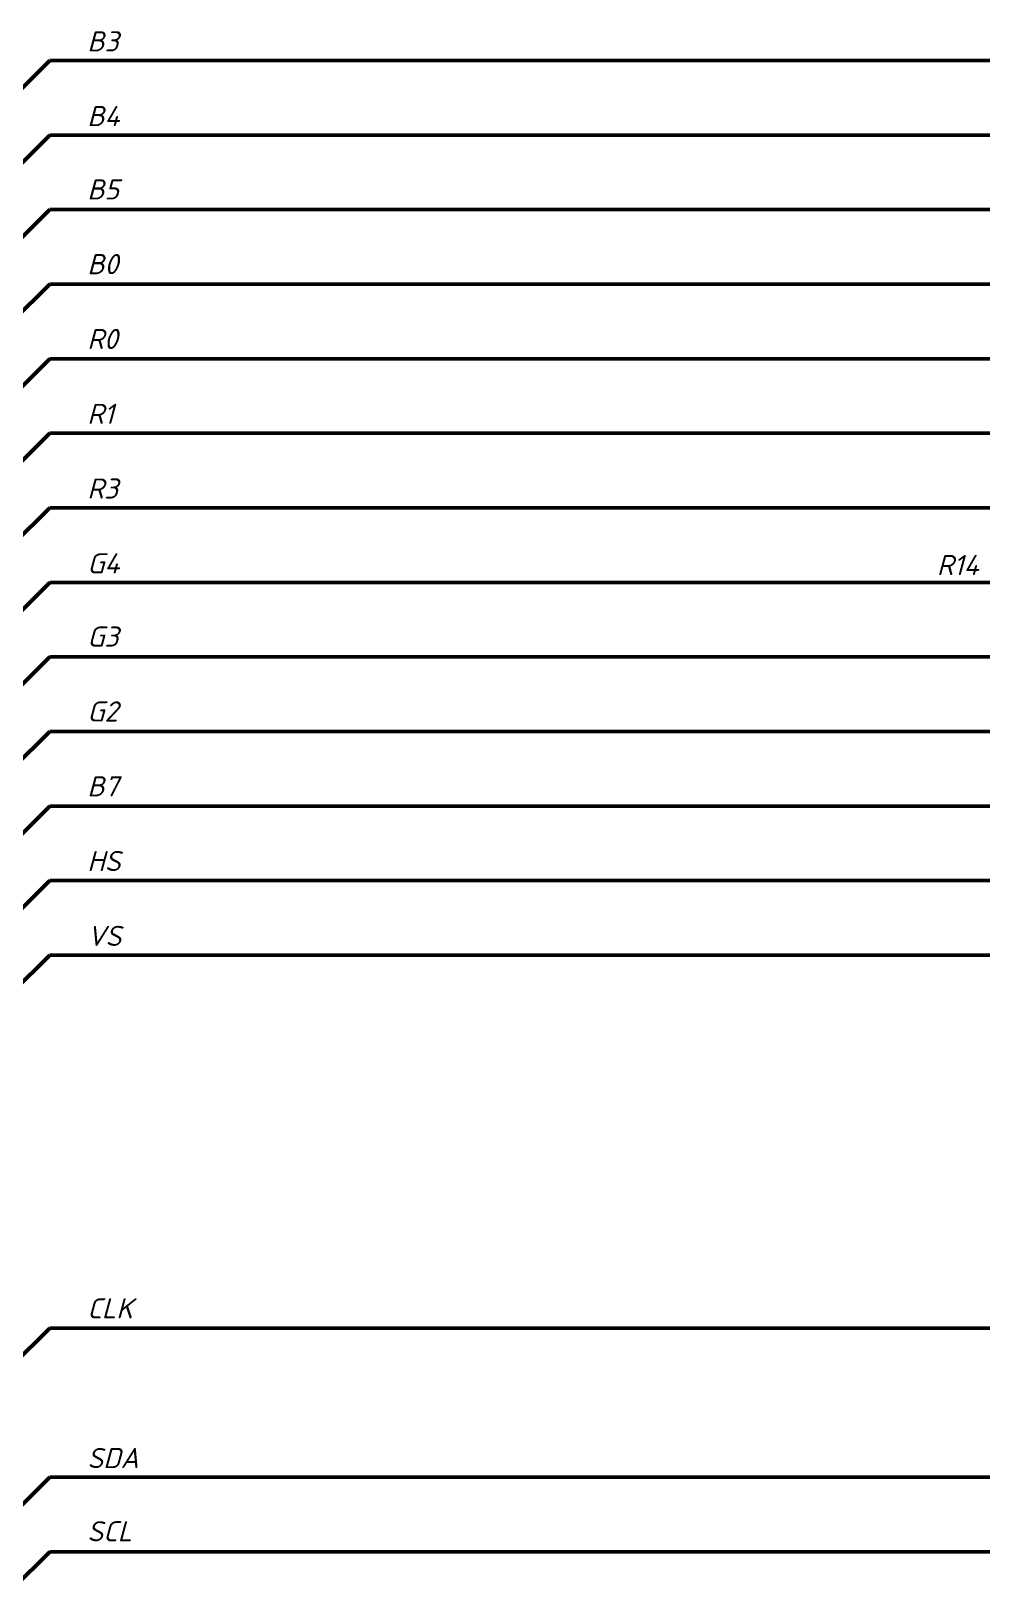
# Model space of a CAD drawing. Header units: inches. Extents: x -26 to 1942, y -380 to 599.
# Drawn here: x 464.9 to 528.7, y 355.2 to 459.7 of the extents above; entities that cross this region are included whole.
import ezdxf

# ---------------------------------------------------------------- set-up
doc = ezdxf.new("R2010")
doc.units = ezdxf.units.IN
doc.layers.add('OSN50', color=3, linetype='Continuous', lineweight=50)
doc.layers.add('TEXT', color=1, linetype='Continuous', lineweight=30)
doc.styles.add('ISOCPEUR0', font='isocpeur.ttf', dxfattribs={"height": 2.87999})

msp = doc.modelspace()

# ---------------------------------------------------------------- linework, layer by layer
at = {"layer": 'OSN50'}
for p, q in [((463.66, 455.23), (466.17, 457.72)), ((466.17, 457.72), (466.17, 457.72)), ((466.17, 457.72), (531.16, 457.72)), ((463.66, 450.22), (466.17, 452.73)), ((466.17, 452.73), (466.17, 452.73)), ((466.17, 452.73), (531.16, 452.73)), ((463.66, 445.23), (466.17, 447.73)), ((466.17, 447.73), (466.17, 447.73)), ((466.17, 447.73), (531.16, 447.73)), ((463.66, 440.24), (466.17, 442.72)), ((466.17, 442.72), (466.17, 442.72)), ((466.17, 442.72), (531.16, 442.72)), ((463.66, 435.22), (466.17, 437.73)), ((466.17, 437.73), (466.17, 437.73)), ((466.17, 437.73), (531.16, 437.73)), ((463.66, 430.23), (466.17, 432.74)), ((466.17, 432.74), (466.17, 432.74)), ((466.17, 432.74), (531.16, 432.74)), ((463.66, 425.24), (466.17, 427.72)), ((466.17, 427.72), (466.17, 427.72)), ((466.17, 427.72), (531.16, 427.72)), ((463.66, 420.22), (466.17, 422.73)), ((466.17, 422.73), (466.17, 422.73)), ((466.17, 422.73), (526.17, 422.73)), ((531.16, 422.73), (526.17, 422.73)), ((463.66, 415.23), (466.17, 417.74)), ((466.17, 417.74), (466.17, 417.74)), ((466.17, 417.74), (526.17, 417.74)), ((531.16, 417.74), (526.17, 417.74)), ((463.66, 410.24), (466.17, 412.72)), ((466.17, 412.72), (466.17, 412.72)), ((466.17, 412.72), (526.17, 412.72)), ((531.16, 412.72), (526.17, 412.72)), ((463.66, 405.22), (466.17, 407.73)), ((466.17, 407.73), (466.17, 407.73)), ((466.17, 407.73), (526.17, 407.73)), ((531.16, 407.73), (526.17, 407.73)), ((463.66, 400.23), (466.17, 402.74)), ((583.66, 402.74), (466.17, 402.74)), ((463.66, 395.24), (466.17, 397.72)), ((588.67, 397.72), (466.17, 397.72)), ((463.66, 370.23), (466.17, 372.71)), ((466.17, 372.71), (466.17, 372.71)), ((466.17, 372.71), (553.66, 372.71)), ((466.17, 362.73), (463.66, 360.22)), ((573.67, 362.73), (466.17, 362.73)), ((466.17, 362.73), (466.17, 362.73)), ((466.17, 357.72), (463.66, 355.23)), ((578.67, 357.72), (466.17, 357.72)), ((466.17, 357.72), (466.17, 357.72))]:
    msp.add_line(p, q, dxfattribs=at)

# ---------------------------------------------------------------- texts
at = {"layer": 'TEXT', "style": 'ISOCPEUR0', "oblique": 15}
for s, p in [('B3', (468.68, 458.34)), ('B4', (468.68, 453.33)), ('B5', (468.68, 448.41)), ('B0', (468.68, 443.4)), ('R0', (468.68, 438.38)), ('R1', (468.68, 433.36)), ('R3', (468.68, 428.35)), ('G4', (468.68, 423.33)), ('R14', (525.65, 423.22)), ('G3', (468.68, 418.42)), ('G2', (468.68, 413.4)), ('B7', (468.68, 408.38)), ('HS', (468.68, 403.37)), ('VS', (468.68, 398.35)), ('CLK', (468.68, 373.37)), ('SDA', (468.68, 363.33)), ('SCL', (468.68, 358.42))]:
    msp.add_text(s, height=1.35, dxfattribs=at).set_placement(p)

doc.saveas('drawing.dxf')
